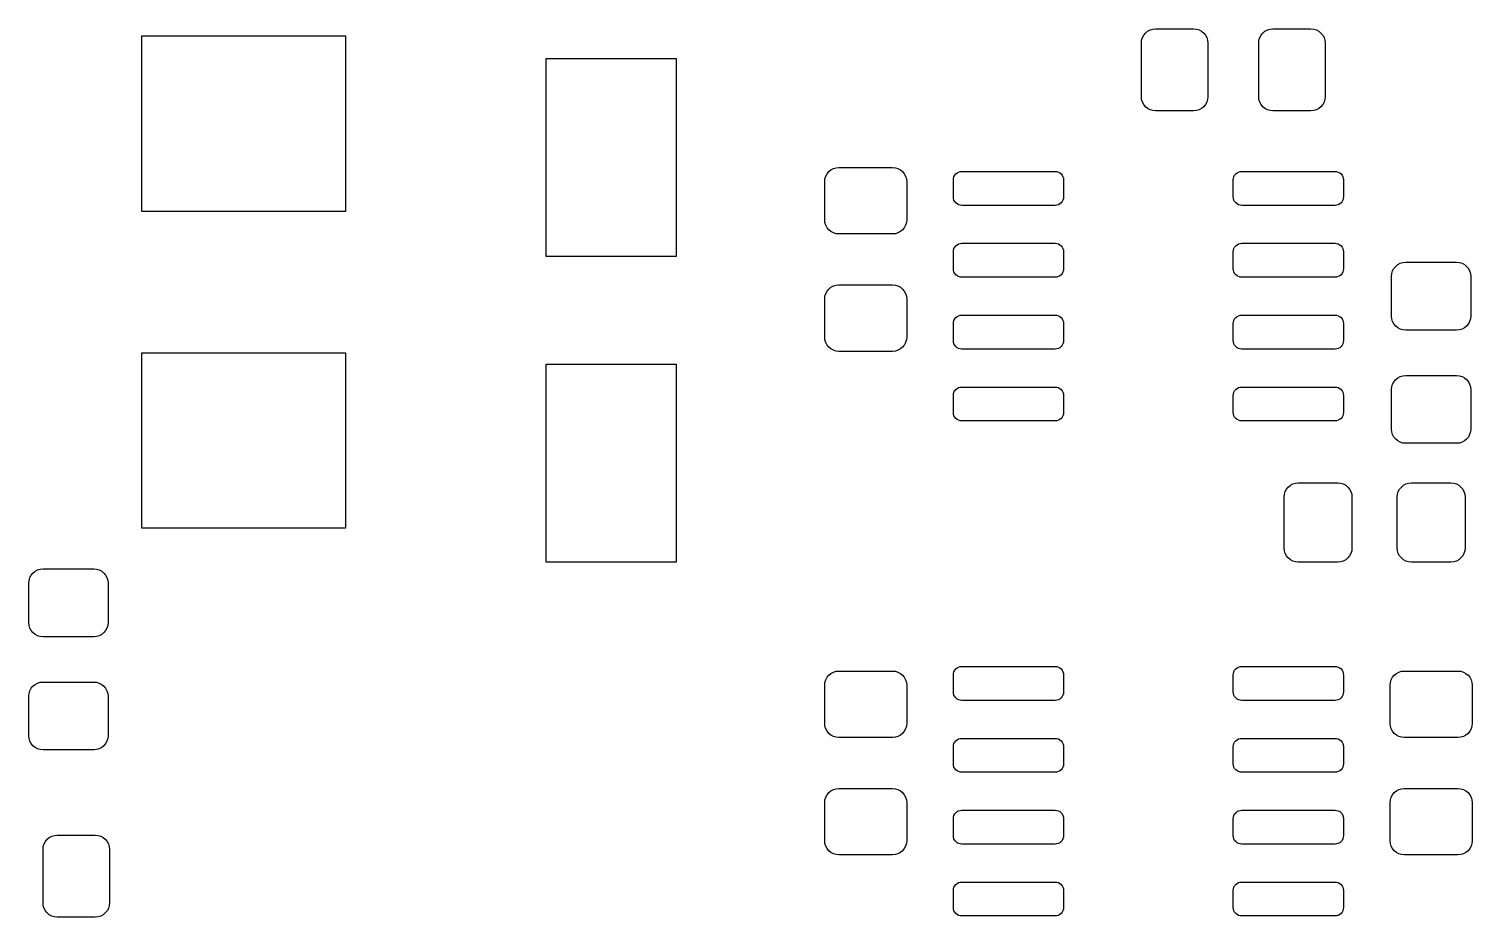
# Model space of a CAD drawing. Extents: x 122.9 to 174.2, y -119.7 to -103.3.
# Drawn here: x 148.7 to 174.22, y -119.72 to -104.03 of the extents above; entities that cross this region are included whole.
import ezdxf

# ---------------------------------------------------------------- set-up
doc = ezdxf.new("R2010")
doc.units = 0
doc.layers.add('BLACK', color=7, linetype='CONTINUOUS')

msp = doc.modelspace()

# ---------------------------------------------------------------- linework, layer by layer
at = {"layer": 'BLACK', "linetype": 'CONTINUOUS'}
for p, q in [((168.394, -104.179), (168.417, -104.136)), ((168.417, -104.136), (168.448, -104.098)), ((168.448, -104.098), (168.486, -104.067)), ((168.486, -104.067), (168.529, -104.044)), ((168.529, -104.044), (168.576, -104.03)), ((168.576, -104.03), (168.625, -104.025)), ((168.625, -104.025), (169.3, -104.025)), ((169.3, -104.025), (169.349, -104.03)), ((169.349, -104.03), (169.396, -104.044)), ((169.396, -104.044), (169.439, -104.067)), ((169.439, -104.067), (169.477, -104.098)), ((169.477, -104.098), (169.508, -104.136)), ((169.508, -104.136), (169.531, -104.179)), ((170.469, -104.179), (170.492, -104.136)), ((170.492, -104.136), (170.523, -104.098)), ((170.523, -104.098), (170.561, -104.067)), ((170.561, -104.067), (170.604, -104.044)), ((170.604, -104.044), (170.651, -104.03)), ((170.651, -104.03), (170.7, -104.025)), ((170.7, -104.025), (171.375, -104.025)), ((171.375, -104.025), (171.424, -104.03)), ((171.424, -104.03), (171.471, -104.044)), ((171.471, -104.044), (171.514, -104.067)), ((171.514, -104.067), (171.552, -104.098)), ((171.552, -104.098), (171.583, -104.136)), ((171.583, -104.136), (171.606, -104.179)), ((150.7, -107.25), (150.7, -104.15)), ((150.7, -104.15), (154.3, -104.15)), ((154.3, -104.15), (154.3, -107.25)), ((168.375, -104.275), (168.38, -104.226)), ((168.375, -105.225), (168.375, -104.275)), ((168.38, -104.226), (168.394, -104.179)), ((169.531, -104.179), (169.545, -104.226)), ((169.545, -104.226), (169.55, -104.275)), ((169.55, -104.275), (169.55, -105.225)), ((170.45, -104.275), (170.455, -104.226)), ((170.45, -105.225), (170.45, -104.275)), ((170.455, -104.226), (170.469, -104.179)), ((171.606, -104.179), (171.62, -104.226)), ((171.62, -104.226), (171.625, -104.275)), ((171.625, -104.275), (171.625, -105.225)), ((157.85, -108.05), (157.85, -104.55)), ((157.85, -104.55), (160.15, -104.55)), ((160.15, -104.55), (160.15, -108.05)), ((168.38, -105.274), (168.375, -105.225)), ((168.394, -105.321), (168.38, -105.274)), ((168.417, -105.364), (168.394, -105.321)), ((168.448, -105.402), (168.417, -105.364)), ((168.486, -105.433), (168.448, -105.402)), ((169.477, -105.402), (169.439, -105.433)), ((169.508, -105.364), (169.477, -105.402)), ((169.531, -105.321), (169.508, -105.364)), ((169.545, -105.274), (169.531, -105.321)), ((169.55, -105.225), (169.545, -105.274)), ((170.455, -105.274), (170.45, -105.225)), ((170.469, -105.321), (170.455, -105.274)), ((170.492, -105.364), (170.469, -105.321)), ((170.523, -105.402), (170.492, -105.364)), ((170.561, -105.433), (170.523, -105.402)), ((171.552, -105.402), (171.514, -105.433)), ((171.583, -105.364), (171.552, -105.402)), ((171.606, -105.321), (171.583, -105.364)), ((171.62, -105.274), (171.606, -105.321)), ((171.625, -105.225), (171.62, -105.274)), ((168.529, -105.456), (168.486, -105.433)), ((168.576, -105.47), (168.529, -105.456)), ((168.625, -105.475), (168.576, -105.47)), ((169.3, -105.475), (168.625, -105.475)), ((169.349, -105.47), (169.3, -105.475)), ((169.396, -105.456), (169.349, -105.47)), ((169.439, -105.433), (169.396, -105.456)), ((170.604, -105.456), (170.561, -105.433)), ((170.651, -105.47), (170.604, -105.456)), ((170.7, -105.475), (170.651, -105.47)), ((171.375, -105.475), (170.7, -105.475)), ((171.424, -105.47), (171.375, -105.475)), ((171.471, -105.456), (171.424, -105.47)), ((171.514, -105.433), (171.471, -105.456)), ((162.775, -106.725), (162.78, -106.676)), ((162.78, -106.676), (162.794, -106.629)), ((162.794, -106.629), (162.817, -106.586)), ((162.817, -106.586), (162.848, -106.548)), ((162.848, -106.548), (162.886, -106.517)), ((162.886, -106.517), (162.929, -106.494)), ((162.929, -106.494), (162.976, -106.48)), ((162.976, -106.48), (163.025, -106.475)), ((163.025, -106.475), (163.975, -106.475)), ((163.975, -106.475), (164.024, -106.48)), ((164.024, -106.48), (164.071, -106.494)), ((164.071, -106.494), (164.114, -106.517)), ((164.114, -106.517), (164.152, -106.548)), ((164.152, -106.548), (164.183, -106.586)), ((164.183, -106.586), (164.206, -106.629)), ((164.206, -106.629), (164.22, -106.676)), ((164.22, -106.676), (164.225, -106.725)), ((165.05, -106.695), (165.053, -106.666)), ((165.053, -106.666), (165.061, -106.638)), ((165.061, -106.638), (165.075, -106.612)), ((165.075, -106.612), (165.094, -106.589)), ((165.094, -106.589), (165.117, -106.57)), ((165.117, -106.57), (165.143, -106.556)), ((165.143, -106.556), (165.171, -106.548)), ((165.171, -106.548), (165.2, -106.545)), ((165.2, -106.545), (166.85, -106.545)), ((166.85, -106.545), (166.879, -106.548)), ((166.879, -106.548), (166.907, -106.556)), ((166.907, -106.556), (166.933, -106.57)), ((166.933, -106.57), (166.956, -106.589)), ((166.956, -106.589), (166.975, -106.612)), ((166.975, -106.612), (166.989, -106.638)), ((166.989, -106.638), (166.997, -106.666)), ((166.997, -106.666), (167, -106.695)), ((170, -106.695), (170.003, -106.666)), ((170.003, -106.666), (170.011, -106.638)), ((170.011, -106.638), (170.025, -106.612)), ((170.025, -106.612), (170.044, -106.589)), ((170.044, -106.589), (170.067, -106.57)), ((170.067, -106.57), (170.093, -106.556)), ((170.093, -106.556), (170.121, -106.548)), ((170.121, -106.548), (170.15, -106.545)), ((170.15, -106.545), (171.8, -106.545)), ((171.8, -106.545), (171.829, -106.548)), ((171.829, -106.548), (171.857, -106.556)), ((171.857, -106.556), (171.883, -106.57)), ((171.883, -106.57), (171.906, -106.589)), ((171.906, -106.589), (171.925, -106.612)), ((171.925, -106.612), (171.939, -106.638)), ((171.939, -106.638), (171.947, -106.666)), ((171.947, -106.666), (171.95, -106.695)), ((162.775, -107.4), (162.775, -106.725)), ((164.225, -106.725), (164.225, -107.4)), ((165.05, -106.995), (165.05, -106.695)), ((167, -106.695), (167, -106.995)), ((170, -106.995), (170, -106.695)), ((171.95, -106.695), (171.95, -106.995)), ((165.053, -107.024), (165.05, -106.995)), ((165.061, -107.052), (165.053, -107.024)), ((165.075, -107.078), (165.061, -107.052)), ((165.094, -107.101), (165.075, -107.078)), ((165.117, -107.12), (165.094, -107.101)), ((165.143, -107.134), (165.117, -107.12)), ((165.171, -107.142), (165.143, -107.134)), ((165.2, -107.145), (165.171, -107.142)), ((166.85, -107.145), (165.2, -107.145)), ((166.879, -107.142), (166.85, -107.145)), ((166.907, -107.134), (166.879, -107.142)), ((166.933, -107.12), (166.907, -107.134)), ((166.956, -107.101), (166.933, -107.12)), ((166.975, -107.078), (166.956, -107.101)), ((166.989, -107.052), (166.975, -107.078)), ((166.997, -107.024), (166.989, -107.052)), ((167, -106.995), (166.997, -107.024)), ((170.003, -107.024), (170, -106.995)), ((170.011, -107.052), (170.003, -107.024)), ((170.025, -107.078), (170.011, -107.052)), ((170.044, -107.101), (170.025, -107.078)), ((170.067, -107.12), (170.044, -107.101)), ((170.093, -107.134), (170.067, -107.12)), ((170.121, -107.142), (170.093, -107.134)), ((170.15, -107.145), (170.121, -107.142)), ((171.8, -107.145), (170.15, -107.145)), ((171.829, -107.142), (171.8, -107.145)), ((171.857, -107.134), (171.829, -107.142)), ((171.883, -107.12), (171.857, -107.134)), ((171.906, -107.101), (171.883, -107.12)), ((171.925, -107.078), (171.906, -107.101)), ((171.939, -107.052), (171.925, -107.078)), ((171.947, -107.024), (171.939, -107.052)), ((171.95, -106.995), (171.947, -107.024)), ((154.3, -107.25), (150.7, -107.25)), ((162.78, -107.449), (162.775, -107.4)), ((162.794, -107.496), (162.78, -107.449)), ((164.22, -107.449), (164.206, -107.496)), ((164.225, -107.4), (164.22, -107.449)), ((162.817, -107.539), (162.794, -107.496)), ((162.848, -107.577), (162.817, -107.539)), ((162.886, -107.608), (162.848, -107.577)), ((162.929, -107.631), (162.886, -107.608)), ((162.976, -107.645), (162.929, -107.631)), ((163.025, -107.65), (162.976, -107.645)), ((163.975, -107.65), (163.025, -107.65)), ((164.024, -107.645), (163.975, -107.65)), ((164.071, -107.631), (164.024, -107.645)), ((164.114, -107.608), (164.071, -107.631)), ((164.152, -107.577), (164.114, -107.608)), ((164.183, -107.539), (164.152, -107.577)), ((164.206, -107.496), (164.183, -107.539)), ((165.05, -107.965), (165.053, -107.936)), ((165.05, -108.265), (165.05, -107.965)), ((165.053, -107.936), (165.061, -107.908)), ((165.061, -107.908), (165.075, -107.882)), ((165.075, -107.882), (165.094, -107.859)), ((165.094, -107.859), (165.117, -107.84)), ((165.117, -107.84), (165.143, -107.826)), ((165.143, -107.826), (165.171, -107.818)), ((165.171, -107.818), (165.2, -107.815)), ((165.2, -107.815), (166.85, -107.815)), ((166.85, -107.815), (166.879, -107.818)), ((166.879, -107.818), (166.907, -107.826)), ((166.907, -107.826), (166.933, -107.84)), ((166.933, -107.84), (166.956, -107.859)), ((166.956, -107.859), (166.975, -107.882)), ((166.975, -107.882), (166.989, -107.908)), ((166.989, -107.908), (166.997, -107.936)), ((166.997, -107.936), (167, -107.965)), ((167, -107.965), (167, -108.265)), ((170, -107.965), (170.003, -107.936)), ((170, -108.265), (170, -107.965)), ((170.003, -107.936), (170.011, -107.908)), ((170.011, -107.908), (170.025, -107.882)), ((170.025, -107.882), (170.044, -107.859)), ((170.044, -107.859), (170.067, -107.84)), ((170.067, -107.84), (170.093, -107.826)), ((170.093, -107.826), (170.121, -107.818)), ((170.121, -107.818), (170.15, -107.815)), ((170.15, -107.815), (171.8, -107.815)), ((171.8, -107.815), (171.829, -107.818)), ((171.829, -107.818), (171.857, -107.826)), ((171.857, -107.826), (171.883, -107.84)), ((171.883, -107.84), (171.906, -107.859)), ((171.906, -107.859), (171.925, -107.882)), ((171.925, -107.882), (171.939, -107.908)), ((171.939, -107.908), (171.947, -107.936)), ((171.947, -107.936), (171.95, -107.965)), ((171.95, -107.965), (171.95, -108.265)), ((160.15, -108.05), (157.85, -108.05)), ((172.842, -108.261), (172.873, -108.223)), ((172.873, -108.223), (172.911, -108.192)), ((172.911, -108.192), (172.954, -108.169)), ((172.954, -108.169), (173.001, -108.155)), ((173.001, -108.155), (173.05, -108.15)), ((173.05, -108.15), (173.95, -108.15)), ((173.95, -108.15), (173.999, -108.155)), ((173.999, -108.155), (174.046, -108.169)), ((174.046, -108.169), (174.089, -108.192)), ((174.089, -108.192), (174.127, -108.223)), ((174.127, -108.223), (174.158, -108.261)), ((165.053, -108.294), (165.05, -108.265)), ((165.061, -108.322), (165.053, -108.294)), ((165.075, -108.348), (165.061, -108.322)), ((165.094, -108.371), (165.075, -108.348)), ((165.117, -108.39), (165.094, -108.371)), ((165.143, -108.404), (165.117, -108.39)), ((165.171, -108.412), (165.143, -108.404)), ((165.2, -108.415), (165.171, -108.412)), ((166.85, -108.415), (165.2, -108.415)), ((166.879, -108.412), (166.85, -108.415)), ((166.907, -108.404), (166.879, -108.412)), ((166.933, -108.39), (166.907, -108.404)), ((166.956, -108.371), (166.933, -108.39)), ((166.975, -108.348), (166.956, -108.371)), ((166.989, -108.322), (166.975, -108.348)), ((166.997, -108.294), (166.989, -108.322)), ((167, -108.265), (166.997, -108.294)), ((170.003, -108.294), (170, -108.265)), ((170.011, -108.322), (170.003, -108.294)), ((170.025, -108.348), (170.011, -108.322)), ((170.044, -108.371), (170.025, -108.348)), ((170.067, -108.39), (170.044, -108.371)), ((170.093, -108.404), (170.067, -108.39)), ((170.121, -108.412), (170.093, -108.404)), ((170.15, -108.415), (170.121, -108.412)), ((171.8, -108.415), (170.15, -108.415)), ((171.829, -108.412), (171.8, -108.415)), ((171.857, -108.404), (171.829, -108.412)), ((171.883, -108.39), (171.857, -108.404)), ((171.906, -108.371), (171.883, -108.39)), ((171.925, -108.348), (171.906, -108.371)), ((171.939, -108.322), (171.925, -108.348)), ((171.947, -108.294), (171.939, -108.322)), ((171.95, -108.265), (171.947, -108.294)), ((172.8, -108.4), (172.805, -108.351)), ((172.8, -109.1), (172.8, -108.4)), ((172.805, -108.351), (172.819, -108.304)), ((172.819, -108.304), (172.842, -108.261)), ((174.158, -108.261), (174.181, -108.304)), ((174.181, -108.304), (174.195, -108.351)), ((174.195, -108.351), (174.2, -108.4)), ((174.2, -108.4), (174.2, -109.1)), ((162.78, -108.751), (162.794, -108.704)), ((162.794, -108.704), (162.817, -108.661)), ((162.817, -108.661), (162.848, -108.623)), ((162.848, -108.623), (162.886, -108.592)), ((162.886, -108.592), (162.929, -108.569)), ((162.929, -108.569), (162.976, -108.555)), ((162.976, -108.555), (163.025, -108.55)), ((163.025, -108.55), (163.975, -108.55)), ((163.975, -108.55), (164.024, -108.555)), ((164.024, -108.555), (164.071, -108.569)), ((164.071, -108.569), (164.114, -108.592)), ((164.114, -108.592), (164.152, -108.623)), ((164.152, -108.623), (164.183, -108.661)), ((164.183, -108.661), (164.206, -108.704)), ((164.206, -108.704), (164.22, -108.751)), ((162.775, -108.8), (162.78, -108.751)), ((162.775, -109.475), (162.775, -108.8)), ((164.22, -108.751), (164.225, -108.8)), ((164.225, -108.8), (164.225, -109.475)), ((165.05, -109.235), (165.053, -109.206)), ((165.05, -109.535), (165.05, -109.235)), ((165.053, -109.206), (165.061, -109.178)), ((165.061, -109.178), (165.075, -109.152)), ((165.075, -109.152), (165.094, -109.129)), ((165.094, -109.129), (165.117, -109.11)), ((165.117, -109.11), (165.143, -109.096)), ((165.143, -109.096), (165.171, -109.088)), ((165.171, -109.088), (165.2, -109.085)), ((165.2, -109.085), (166.85, -109.085)), ((166.85, -109.085), (166.879, -109.088)), ((166.879, -109.088), (166.907, -109.096)), ((166.907, -109.096), (166.933, -109.11)), ((166.933, -109.11), (166.956, -109.129)), ((166.956, -109.129), (166.975, -109.152)), ((166.975, -109.152), (166.989, -109.178)), ((166.989, -109.178), (166.997, -109.206)), ((166.997, -109.206), (167, -109.235)), ((167, -109.235), (167, -109.535)), ((170, -109.235), (170.003, -109.206)), ((170, -109.535), (170, -109.235)), ((170.003, -109.206), (170.011, -109.178)), ((170.011, -109.178), (170.025, -109.152)), ((170.025, -109.152), (170.044, -109.129)), ((170.044, -109.129), (170.067, -109.11)), ((170.067, -109.11), (170.093, -109.096)), ((170.093, -109.096), (170.121, -109.088)), ((170.121, -109.088), (170.15, -109.085)), ((170.15, -109.085), (171.8, -109.085)), ((171.8, -109.085), (171.829, -109.088)), ((171.829, -109.088), (171.857, -109.096)), ((171.857, -109.096), (171.883, -109.11)), ((171.883, -109.11), (171.906, -109.129)), ((171.906, -109.129), (171.925, -109.152)), ((171.925, -109.152), (171.939, -109.178)), ((171.939, -109.178), (171.947, -109.206)), ((171.947, -109.206), (171.95, -109.235)), ((171.95, -109.235), (171.95, -109.535)), ((172.805, -109.149), (172.8, -109.1)), ((172.819, -109.196), (172.805, -109.149)), ((172.842, -109.239), (172.819, -109.196)), ((172.873, -109.277), (172.842, -109.239)), ((174.158, -109.239), (174.127, -109.277)), ((174.181, -109.196), (174.158, -109.239)), ((174.195, -109.149), (174.181, -109.196)), ((174.2, -109.1), (174.195, -109.149)), ((162.78, -109.524), (162.775, -109.475)), ((164.225, -109.475), (164.22, -109.524)), ((172.911, -109.308), (172.873, -109.277)), ((172.954, -109.331), (172.911, -109.308)), ((173.001, -109.345), (172.954, -109.331)), ((173.05, -109.35), (173.001, -109.345)), ((173.95, -109.35), (173.05, -109.35)), ((173.999, -109.345), (173.95, -109.35)), ((174.046, -109.331), (173.999, -109.345)), ((174.089, -109.308), (174.046, -109.331)), ((174.127, -109.277), (174.089, -109.308)), ((150.7, -112.85), (150.7, -109.75)), ((150.7, -109.75), (154.3, -109.75)), ((154.3, -109.75), (154.3, -112.85)), ((162.794, -109.571), (162.78, -109.524)), ((162.817, -109.614), (162.794, -109.571)), ((162.848, -109.652), (162.817, -109.614)), ((162.886, -109.683), (162.848, -109.652)), ((162.929, -109.706), (162.886, -109.683)), ((162.976, -109.72), (162.929, -109.706)), ((163.025, -109.725), (162.976, -109.72)), ((163.975, -109.725), (163.025, -109.725)), ((164.024, -109.72), (163.975, -109.725)), ((164.071, -109.706), (164.024, -109.72)), ((164.114, -109.683), (164.071, -109.706)), ((164.152, -109.652), (164.114, -109.683)), ((164.183, -109.614), (164.152, -109.652)), ((164.206, -109.571), (164.183, -109.614)), ((164.22, -109.524), (164.206, -109.571)), ((165.053, -109.564), (165.05, -109.535)), ((165.061, -109.592), (165.053, -109.564)), ((165.075, -109.618), (165.061, -109.592)), ((165.094, -109.641), (165.075, -109.618)), ((165.117, -109.66), (165.094, -109.641)), ((165.143, -109.674), (165.117, -109.66)), ((165.171, -109.682), (165.143, -109.674)), ((165.2, -109.685), (165.171, -109.682)), ((166.85, -109.685), (165.2, -109.685)), ((166.879, -109.682), (166.85, -109.685)), ((166.907, -109.674), (166.879, -109.682)), ((166.933, -109.66), (166.907, -109.674)), ((166.956, -109.641), (166.933, -109.66)), ((166.975, -109.618), (166.956, -109.641)), ((166.989, -109.592), (166.975, -109.618)), ((166.997, -109.564), (166.989, -109.592)), ((167, -109.535), (166.997, -109.564)), ((170.003, -109.564), (170, -109.535)), ((170.011, -109.592), (170.003, -109.564)), ((170.025, -109.618), (170.011, -109.592)), ((170.044, -109.641), (170.025, -109.618)), ((170.067, -109.66), (170.044, -109.641)), ((170.093, -109.674), (170.067, -109.66)), ((170.121, -109.682), (170.093, -109.674)), ((170.15, -109.685), (170.121, -109.682)), ((171.8, -109.685), (170.15, -109.685)), ((171.829, -109.682), (171.8, -109.685)), ((171.857, -109.674), (171.829, -109.682)), ((171.883, -109.66), (171.857, -109.674)), ((171.906, -109.641), (171.883, -109.66)), ((171.925, -109.618), (171.906, -109.641)), ((171.939, -109.592), (171.925, -109.618)), ((171.947, -109.564), (171.939, -109.592)), ((171.95, -109.535), (171.947, -109.564)), ((157.85, -113.45), (157.85, -109.95)), ((157.85, -109.95), (160.15, -109.95)), ((160.15, -109.95), (160.15, -113.45)), ((172.819, -110.304), (172.842, -110.261)), ((172.842, -110.261), (172.873, -110.223)), ((172.873, -110.223), (172.911, -110.192)), ((172.911, -110.192), (172.954, -110.169)), ((172.954, -110.169), (173.001, -110.155)), ((173.001, -110.155), (173.05, -110.15)), ((173.05, -110.15), (173.95, -110.15)), ((173.95, -110.15), (173.999, -110.155)), ((173.999, -110.155), (174.046, -110.169)), ((174.046, -110.169), (174.089, -110.192)), ((174.089, -110.192), (174.127, -110.223)), ((174.127, -110.223), (174.158, -110.261)), ((174.158, -110.261), (174.181, -110.304)), ((165.05, -110.505), (165.053, -110.476)), ((165.05, -110.805), (165.05, -110.505)), ((165.053, -110.476), (165.061, -110.448)), ((165.061, -110.448), (165.075, -110.422)), ((165.075, -110.422), (165.094, -110.399)), ((165.094, -110.399), (165.117, -110.38)), ((165.117, -110.38), (165.143, -110.366)), ((165.143, -110.366), (165.171, -110.358)), ((165.171, -110.358), (165.2, -110.355)), ((165.2, -110.355), (166.85, -110.355)), ((166.85, -110.355), (166.879, -110.358)), ((166.879, -110.358), (166.907, -110.366)), ((166.907, -110.366), (166.933, -110.38)), ((166.933, -110.38), (166.956, -110.399)), ((166.956, -110.399), (166.975, -110.422)), ((166.975, -110.422), (166.989, -110.448)), ((166.989, -110.448), (166.997, -110.476)), ((166.997, -110.476), (167, -110.505)), ((167, -110.505), (167, -110.805)), ((170, -110.505), (170.003, -110.476)), ((170, -110.805), (170, -110.505)), ((170.003, -110.476), (170.011, -110.448)), ((170.011, -110.448), (170.025, -110.422)), ((170.025, -110.422), (170.044, -110.399)), ((170.044, -110.399), (170.067, -110.38)), ((170.067, -110.38), (170.093, -110.366)), ((170.093, -110.366), (170.121, -110.358)), ((170.121, -110.358), (170.15, -110.355)), ((170.15, -110.355), (171.8, -110.355)), ((171.8, -110.355), (171.829, -110.358)), ((171.829, -110.358), (171.857, -110.366)), ((171.857, -110.366), (171.883, -110.38)), ((171.883, -110.38), (171.906, -110.399)), ((171.906, -110.399), (171.925, -110.422)), ((171.925, -110.422), (171.939, -110.448)), ((171.939, -110.448), (171.947, -110.476)), ((171.947, -110.476), (171.95, -110.505)), ((171.95, -110.505), (171.95, -110.805)), ((172.8, -110.4), (172.805, -110.351)), ((172.8, -111.1), (172.8, -110.4)), ((172.805, -110.351), (172.819, -110.304)), ((174.181, -110.304), (174.195, -110.351)), ((174.195, -110.351), (174.2, -110.4)), ((174.2, -110.4), (174.2, -111.1)), ((165.053, -110.834), (165.05, -110.805)), ((165.061, -110.862), (165.053, -110.834)), ((165.075, -110.888), (165.061, -110.862)), ((165.094, -110.911), (165.075, -110.888)), ((165.117, -110.93), (165.094, -110.911)), ((165.143, -110.944), (165.117, -110.93)), ((165.171, -110.952), (165.143, -110.944)), ((165.2, -110.955), (165.171, -110.952)), ((166.85, -110.955), (165.2, -110.955)), ((166.879, -110.952), (166.85, -110.955)), ((166.907, -110.944), (166.879, -110.952)), ((166.933, -110.93), (166.907, -110.944)), ((166.956, -110.911), (166.933, -110.93)), ((166.975, -110.888), (166.956, -110.911)), ((166.989, -110.862), (166.975, -110.888)), ((166.997, -110.834), (166.989, -110.862)), ((167, -110.805), (166.997, -110.834)), ((170.003, -110.834), (170, -110.805)), ((170.011, -110.862), (170.003, -110.834)), ((170.025, -110.888), (170.011, -110.862)), ((170.044, -110.911), (170.025, -110.888)), ((170.067, -110.93), (170.044, -110.911)), ((170.093, -110.944), (170.067, -110.93)), ((170.121, -110.952), (170.093, -110.944)), ((170.15, -110.955), (170.121, -110.952)), ((171.8, -110.955), (170.15, -110.955)), ((171.829, -110.952), (171.8, -110.955)), ((171.857, -110.944), (171.829, -110.952)), ((171.883, -110.93), (171.857, -110.944)), ((171.906, -110.911), (171.883, -110.93)), ((171.925, -110.888), (171.906, -110.911)), ((171.939, -110.862), (171.925, -110.888)), ((171.947, -110.834), (171.939, -110.862)), ((171.95, -110.805), (171.947, -110.834)), ((172.805, -111.149), (172.8, -111.1)), ((172.819, -111.196), (172.805, -111.149)), ((172.842, -111.239), (172.819, -111.196)), ((172.873, -111.277), (172.842, -111.239)), ((172.911, -111.308), (172.873, -111.277)), ((174.127, -111.277), (174.089, -111.308)), ((174.158, -111.239), (174.127, -111.277)), ((174.181, -111.196), (174.158, -111.239)), ((174.195, -111.149), (174.181, -111.196)), ((174.2, -111.1), (174.195, -111.149)), ((172.954, -111.331), (172.911, -111.308)), ((173.001, -111.345), (172.954, -111.331)), ((173.05, -111.35), (173.001, -111.345)), ((173.95, -111.35), (173.05, -111.35)), ((173.999, -111.345), (173.95, -111.35)), ((174.046, -111.331), (173.999, -111.345)), ((174.089, -111.308), (174.046, -111.331)), ((171.101, -112.055), (171.15, -112.05)), ((171.15, -112.05), (171.85, -112.05)), ((171.85, -112.05), (171.899, -112.055)), ((173.101, -112.055), (173.15, -112.05)), ((173.15, -112.05), (173.85, -112.05)), ((173.85, -112.05), (173.899, -112.055)), ((170.9, -112.3), (170.905, -112.251)), ((170.9, -113.2), (170.9, -112.3)), ((170.905, -112.251), (170.919, -112.204)), ((170.919, -112.204), (170.942, -112.161)), ((170.942, -112.161), (170.973, -112.123)), ((170.973, -112.123), (171.011, -112.092)), ((171.011, -112.092), (171.054, -112.069)), ((171.054, -112.069), (171.101, -112.055)), ((171.899, -112.055), (171.946, -112.069)), ((171.946, -112.069), (171.989, -112.092)), ((171.989, -112.092), (172.027, -112.123)), ((172.027, -112.123), (172.058, -112.161)), ((172.058, -112.161), (172.081, -112.204)), ((172.081, -112.204), (172.095, -112.251)), ((172.095, -112.251), (172.1, -112.3)), ((172.1, -112.3), (172.1, -113.2)), ((172.9, -112.3), (172.905, -112.251)), ((172.9, -113.2), (172.9, -112.3)), ((172.905, -112.251), (172.919, -112.204)), ((172.919, -112.204), (172.942, -112.161)), ((172.942, -112.161), (172.973, -112.123)), ((172.973, -112.123), (173.011, -112.092)), ((173.011, -112.092), (173.054, -112.069)), ((173.054, -112.069), (173.101, -112.055)), ((173.899, -112.055), (173.946, -112.069)), ((173.946, -112.069), (173.989, -112.092)), ((173.989, -112.092), (174.027, -112.123)), ((174.027, -112.123), (174.058, -112.161)), ((174.058, -112.161), (174.081, -112.204)), ((174.081, -112.204), (174.095, -112.251)), ((174.095, -112.251), (174.1, -112.3)), ((174.1, -112.3), (174.1, -113.2)), ((154.3, -112.85), (150.7, -112.85)), ((170.905, -113.249), (170.9, -113.2)), ((170.919, -113.296), (170.905, -113.249)), ((170.942, -113.339), (170.919, -113.296)), ((172.081, -113.296), (172.058, -113.339)), ((172.095, -113.249), (172.081, -113.296)), ((172.1, -113.2), (172.095, -113.249)), ((172.905, -113.249), (172.9, -113.2)), ((172.919, -113.296), (172.905, -113.249)), ((172.942, -113.339), (172.919, -113.296)), ((174.081, -113.296), (174.058, -113.339)), ((174.095, -113.249), (174.081, -113.296)), ((174.1, -113.2), (174.095, -113.249)), ((148.854, -113.589), (148.901, -113.575)), ((148.901, -113.575), (148.95, -113.57)), ((148.95, -113.57), (149.85, -113.57)), ((149.85, -113.57), (149.899, -113.575)), ((149.899, -113.575), (149.946, -113.589)), ((160.15, -113.45), (157.85, -113.45)), ((170.973, -113.377), (170.942, -113.339)), ((171.011, -113.408), (170.973, -113.377)), ((171.054, -113.431), (171.011, -113.408)), ((171.101, -113.445), (171.054, -113.431)), ((171.15, -113.45), (171.101, -113.445)), ((171.85, -113.45), (171.15, -113.45)), ((171.899, -113.445), (171.85, -113.45)), ((171.946, -113.431), (171.899, -113.445)), ((171.989, -113.408), (171.946, -113.431)), ((172.027, -113.377), (171.989, -113.408)), ((172.058, -113.339), (172.027, -113.377)), ((172.973, -113.377), (172.942, -113.339)), ((173.011, -113.408), (172.973, -113.377)), ((173.054, -113.431), (173.011, -113.408)), ((173.101, -113.445), (173.054, -113.431)), ((173.15, -113.45), (173.101, -113.445)), ((173.85, -113.45), (173.15, -113.45)), ((173.899, -113.445), (173.85, -113.45)), ((173.946, -113.431), (173.899, -113.445)), ((173.989, -113.408), (173.946, -113.431)), ((174.027, -113.377), (173.989, -113.408)), ((174.058, -113.339), (174.027, -113.377)), ((148.7, -113.82), (148.705, -113.771)), ((148.7, -114.52), (148.7, -113.82)), ((148.705, -113.771), (148.719, -113.724)), ((148.719, -113.724), (148.742, -113.681)), ((148.742, -113.681), (148.773, -113.643)), ((148.773, -113.643), (148.811, -113.612)), ((148.811, -113.612), (148.854, -113.589)), ((149.946, -113.589), (149.989, -113.612)), ((149.989, -113.612), (150.027, -113.643)), ((150.027, -113.643), (150.058, -113.681)), ((150.058, -113.681), (150.081, -113.724)), ((150.081, -113.724), (150.095, -113.771)), ((150.095, -113.771), (150.1, -113.82)), ((150.1, -113.82), (150.1, -114.52)), ((148.705, -114.569), (148.7, -114.52)), ((148.719, -114.616), (148.705, -114.569)), ((150.095, -114.569), (150.081, -114.616)), ((150.1, -114.52), (150.095, -114.569)), ((148.742, -114.659), (148.719, -114.616)), ((148.773, -114.697), (148.742, -114.659)), ((148.811, -114.728), (148.773, -114.697)), ((148.854, -114.751), (148.811, -114.728)), ((148.901, -114.765), (148.854, -114.751)), ((148.95, -114.77), (148.901, -114.765)), ((149.85, -114.77), (148.95, -114.77)), ((149.899, -114.765), (149.85, -114.77)), ((149.946, -114.751), (149.899, -114.765)), ((149.989, -114.728), (149.946, -114.751)), ((150.027, -114.697), (149.989, -114.728)), ((150.058, -114.659), (150.027, -114.697)), ((150.081, -114.616), (150.058, -114.659)), ((165.061, -115.388), (165.075, -115.362)), ((165.075, -115.362), (165.094, -115.339)), ((165.094, -115.339), (165.117, -115.32)), ((165.117, -115.32), (165.143, -115.306)), ((165.143, -115.306), (165.171, -115.298)), ((165.171, -115.298), (165.2, -115.295)), ((165.2, -115.295), (166.85, -115.295)), ((166.85, -115.295), (166.879, -115.298)), ((166.879, -115.298), (166.907, -115.306)), ((166.907, -115.306), (166.933, -115.32)), ((166.933, -115.32), (166.956, -115.339)), ((166.956, -115.339), (166.975, -115.362)), ((166.975, -115.362), (166.989, -115.388)), ((170.011, -115.388), (170.025, -115.362)), ((170.025, -115.362), (170.044, -115.339)), ((170.044, -115.339), (170.067, -115.32)), ((170.067, -115.32), (170.093, -115.306)), ((170.093, -115.306), (170.121, -115.298)), ((170.121, -115.298), (170.15, -115.295)), ((170.15, -115.295), (171.8, -115.295)), ((171.8, -115.295), (171.829, -115.298)), ((171.829, -115.298), (171.857, -115.306)), ((171.857, -115.306), (171.883, -115.32)), ((171.883, -115.32), (171.906, -115.339)), ((171.906, -115.339), (171.925, -115.362)), ((171.925, -115.362), (171.939, -115.388)), ((148.773, -115.643), (148.811, -115.612)), ((148.811, -115.612), (148.854, -115.589)), ((148.854, -115.589), (148.901, -115.575)), ((148.901, -115.575), (148.95, -115.57)), ((148.95, -115.57), (149.85, -115.57)), ((149.85, -115.57), (149.899, -115.575)), ((149.899, -115.575), (149.946, -115.589)), ((149.946, -115.589), (149.989, -115.612)), ((149.989, -115.612), (150.027, -115.643)), ((162.775, -115.625), (162.78, -115.576)), ((162.775, -116.3), (162.775, -115.625)), ((162.78, -115.576), (162.794, -115.529)), ((162.794, -115.529), (162.817, -115.486)), ((162.817, -115.486), (162.848, -115.448)), ((162.848, -115.448), (162.886, -115.417)), ((162.886, -115.417), (162.929, -115.394)), ((162.929, -115.394), (162.976, -115.38)), ((162.976, -115.38), (163.025, -115.375)), ((163.025, -115.375), (163.975, -115.375)), ((163.975, -115.375), (164.024, -115.38)), ((164.024, -115.38), (164.071, -115.394)), ((164.071, -115.394), (164.114, -115.417)), ((164.114, -115.417), (164.152, -115.448)), ((164.152, -115.448), (164.183, -115.486)), ((164.183, -115.486), (164.206, -115.529)), ((164.206, -115.529), (164.22, -115.576)), ((164.22, -115.576), (164.225, -115.625)), ((164.225, -115.625), (164.225, -116.3)), ((165.05, -115.445), (165.053, -115.416)), ((165.05, -115.745), (165.05, -115.445)), ((165.053, -115.416), (165.061, -115.388)), ((166.989, -115.388), (166.997, -115.416)), ((166.997, -115.416), (167, -115.445)), ((167, -115.445), (167, -115.745)), ((170, -115.445), (170.003, -115.416)), ((170, -115.745), (170, -115.445)), ((170.003, -115.416), (170.011, -115.388)), ((171.939, -115.388), (171.947, -115.416)), ((171.947, -115.416), (171.95, -115.445)), ((171.95, -115.445), (171.95, -115.745)), ((172.775, -115.625), (172.78, -115.576)), ((172.775, -116.3), (172.775, -115.625)), ((172.78, -115.576), (172.794, -115.529)), ((172.794, -115.529), (172.817, -115.486)), ((172.817, -115.486), (172.848, -115.448)), ((172.848, -115.448), (172.886, -115.417)), ((172.886, -115.417), (172.929, -115.394)), ((172.929, -115.394), (172.976, -115.38)), ((172.976, -115.38), (173.025, -115.375)), ((173.025, -115.375), (173.975, -115.375)), ((173.975, -115.375), (174.024, -115.38)), ((174.024, -115.38), (174.071, -115.394)), ((174.071, -115.394), (174.114, -115.417)), ((174.114, -115.417), (174.152, -115.448)), ((174.152, -115.448), (174.183, -115.486)), ((174.183, -115.486), (174.206, -115.529)), ((174.206, -115.529), (174.22, -115.576)), ((174.22, -115.576), (174.225, -115.625)), ((174.225, -115.625), (174.225, -116.3)), ((148.7, -115.82), (148.705, -115.771)), ((148.7, -116.52), (148.7, -115.82)), ((148.705, -115.771), (148.719, -115.724)), ((148.719, -115.724), (148.742, -115.681)), ((148.742, -115.681), (148.773, -115.643)), ((150.027, -115.643), (150.058, -115.681)), ((150.058, -115.681), (150.081, -115.724)), ((150.081, -115.724), (150.095, -115.771)), ((150.095, -115.771), (150.1, -115.82)), ((150.1, -115.82), (150.1, -116.52)), ((165.053, -115.774), (165.05, -115.745)), ((165.061, -115.802), (165.053, -115.774)), ((165.075, -115.828), (165.061, -115.802)), ((165.094, -115.851), (165.075, -115.828)), ((165.117, -115.87), (165.094, -115.851)), ((165.143, -115.884), (165.117, -115.87)), ((166.933, -115.87), (166.907, -115.884)), ((166.956, -115.851), (166.933, -115.87)), ((166.975, -115.828), (166.956, -115.851)), ((166.989, -115.802), (166.975, -115.828)), ((166.997, -115.774), (166.989, -115.802)), ((167, -115.745), (166.997, -115.774)), ((170.003, -115.774), (170, -115.745)), ((170.011, -115.802), (170.003, -115.774)), ((170.025, -115.828), (170.011, -115.802)), ((170.044, -115.851), (170.025, -115.828)), ((170.067, -115.87), (170.044, -115.851)), ((170.093, -115.884), (170.067, -115.87)), ((171.883, -115.87), (171.857, -115.884)), ((171.906, -115.851), (171.883, -115.87)), ((171.925, -115.828), (171.906, -115.851)), ((171.939, -115.802), (171.925, -115.828)), ((171.947, -115.774), (171.939, -115.802)), ((171.95, -115.745), (171.947, -115.774)), ((165.171, -115.892), (165.143, -115.884)), ((165.2, -115.895), (165.171, -115.892)), ((166.85, -115.895), (165.2, -115.895)), ((166.879, -115.892), (166.85, -115.895)), ((166.907, -115.884), (166.879, -115.892)), ((170.121, -115.892), (170.093, -115.884)), ((170.15, -115.895), (170.121, -115.892)), ((171.8, -115.895), (170.15, -115.895)), ((171.829, -115.892), (171.8, -115.895)), ((171.857, -115.884), (171.829, -115.892)), ((162.78, -116.349), (162.775, -116.3)), ((162.794, -116.396), (162.78, -116.349)), ((164.22, -116.349), (164.206, -116.396)), ((164.225, -116.3), (164.22, -116.349)), ((172.78, -116.349), (172.775, -116.3)), ((172.794, -116.396), (172.78, -116.349)), ((174.22, -116.349), (174.206, -116.396)), ((174.225, -116.3), (174.22, -116.349)), ((148.705, -116.569), (148.7, -116.52)), ((148.719, -116.616), (148.705, -116.569)), ((148.742, -116.659), (148.719, -116.616)), ((150.081, -116.616), (150.058, -116.659)), ((150.095, -116.569), (150.081, -116.616)), ((150.1, -116.52), (150.095, -116.569)), ((162.817, -116.439), (162.794, -116.396)), ((162.848, -116.477), (162.817, -116.439)), ((162.886, -116.508), (162.848, -116.477)), ((162.929, -116.531), (162.886, -116.508)), ((162.976, -116.545), (162.929, -116.531)), ((163.025, -116.55), (162.976, -116.545)), ((163.975, -116.55), (163.025, -116.55)), ((164.024, -116.545), (163.975, -116.55)), ((164.071, -116.531), (164.024, -116.545)), ((164.114, -116.508), (164.071, -116.531)), ((164.152, -116.477), (164.114, -116.508)), ((164.183, -116.439), (164.152, -116.477)), ((164.206, -116.396), (164.183, -116.439)), ((165.061, -116.658), (165.075, -116.632)), ((165.075, -116.632), (165.094, -116.609)), ((165.094, -116.609), (165.117, -116.59)), ((165.117, -116.59), (165.143, -116.576)), ((165.143, -116.576), (165.171, -116.568)), ((165.171, -116.568), (165.2, -116.565)), ((165.2, -116.565), (166.85, -116.565)), ((166.85, -116.565), (166.879, -116.568)), ((166.879, -116.568), (166.907, -116.576)), ((166.907, -116.576), (166.933, -116.59)), ((166.933, -116.59), (166.956, -116.609)), ((166.956, -116.609), (166.975, -116.632)), ((166.975, -116.632), (166.989, -116.658)), ((170.011, -116.658), (170.025, -116.632)), ((170.025, -116.632), (170.044, -116.609)), ((170.044, -116.609), (170.067, -116.59)), ((170.067, -116.59), (170.093, -116.576)), ((170.093, -116.576), (170.121, -116.568)), ((170.121, -116.568), (170.15, -116.565)), ((170.15, -116.565), (171.8, -116.565)), ((171.8, -116.565), (171.829, -116.568)), ((171.829, -116.568), (171.857, -116.576)), ((171.857, -116.576), (171.883, -116.59)), ((171.883, -116.59), (171.906, -116.609)), ((171.906, -116.609), (171.925, -116.632)), ((171.925, -116.632), (171.939, -116.658)), ((172.817, -116.439), (172.794, -116.396)), ((172.848, -116.477), (172.817, -116.439)), ((172.886, -116.508), (172.848, -116.477)), ((172.929, -116.531), (172.886, -116.508)), ((172.976, -116.545), (172.929, -116.531)), ((173.025, -116.55), (172.976, -116.545)), ((173.975, -116.55), (173.025, -116.55)), ((174.024, -116.545), (173.975, -116.55)), ((174.071, -116.531), (174.024, -116.545)), ((174.114, -116.508), (174.071, -116.531)), ((174.152, -116.477), (174.114, -116.508)), ((174.183, -116.439), (174.152, -116.477)), ((174.206, -116.396), (174.183, -116.439)), ((148.773, -116.697), (148.742, -116.659)), ((148.811, -116.728), (148.773, -116.697)), ((148.854, -116.751), (148.811, -116.728)), ((148.901, -116.765), (148.854, -116.751)), ((148.95, -116.77), (148.901, -116.765)), ((149.85, -116.77), (148.95, -116.77)), ((149.899, -116.765), (149.85, -116.77)), ((149.946, -116.751), (149.899, -116.765)), ((149.989, -116.728), (149.946, -116.751)), ((150.027, -116.697), (149.989, -116.728)), ((150.058, -116.659), (150.027, -116.697)), ((165.05, -116.715), (165.053, -116.686)), ((165.05, -117.015), (165.05, -116.715)), ((165.053, -116.686), (165.061, -116.658)), ((166.989, -116.658), (166.997, -116.686)), ((166.997, -116.686), (167, -116.715)), ((167, -116.715), (167, -117.015)), ((170, -116.715), (170.003, -116.686)), ((170, -117.015), (170, -116.715)), ((170.003, -116.686), (170.011, -116.658)), ((171.939, -116.658), (171.947, -116.686)), ((171.947, -116.686), (171.95, -116.715)), ((171.95, -116.715), (171.95, -117.015)), ((165.053, -117.044), (165.05, -117.015)), ((165.061, -117.072), (165.053, -117.044)), ((165.075, -117.098), (165.061, -117.072)), ((165.094, -117.121), (165.075, -117.098)), ((165.117, -117.14), (165.094, -117.121)), ((165.143, -117.154), (165.117, -117.14)), ((165.171, -117.162), (165.143, -117.154)), ((166.907, -117.154), (166.879, -117.162)), ((166.933, -117.14), (166.907, -117.154)), ((166.956, -117.121), (166.933, -117.14)), ((166.975, -117.098), (166.956, -117.121)), ((166.989, -117.072), (166.975, -117.098)), ((166.997, -117.044), (166.989, -117.072)), ((167, -117.015), (166.997, -117.044)), ((170.003, -117.044), (170, -117.015)), ((170.011, -117.072), (170.003, -117.044)), ((170.025, -117.098), (170.011, -117.072)), ((170.044, -117.121), (170.025, -117.098)), ((170.067, -117.14), (170.044, -117.121)), ((170.093, -117.154), (170.067, -117.14)), ((170.121, -117.162), (170.093, -117.154)), ((171.857, -117.154), (171.829, -117.162)), ((171.883, -117.14), (171.857, -117.154)), ((171.906, -117.121), (171.883, -117.14)), ((171.925, -117.098), (171.906, -117.121)), ((171.939, -117.072), (171.925, -117.098)), ((171.947, -117.044), (171.939, -117.072)), ((171.95, -117.015), (171.947, -117.044)), ((165.2, -117.165), (165.171, -117.162)), ((166.85, -117.165), (165.2, -117.165)), ((166.879, -117.162), (166.85, -117.165)), ((170.15, -117.165), (170.121, -117.162)), ((171.8, -117.165), (170.15, -117.165)), ((171.829, -117.162), (171.8, -117.165)), ((162.775, -117.7), (162.78, -117.651)), ((162.78, -117.651), (162.794, -117.604)), ((162.794, -117.604), (162.817, -117.561)), ((162.817, -117.561), (162.848, -117.523)), ((162.848, -117.523), (162.886, -117.492)), ((162.886, -117.492), (162.929, -117.469)), ((162.929, -117.469), (162.976, -117.455)), ((162.976, -117.455), (163.025, -117.45)), ((163.025, -117.45), (163.975, -117.45)), ((163.975, -117.45), (164.024, -117.455)), ((164.024, -117.455), (164.071, -117.469)), ((164.071, -117.469), (164.114, -117.492)), ((164.114, -117.492), (164.152, -117.523)), ((164.152, -117.523), (164.183, -117.561)), ((164.183, -117.561), (164.206, -117.604)), ((164.206, -117.604), (164.22, -117.651)), ((164.22, -117.651), (164.225, -117.7)), ((172.775, -117.7), (172.78, -117.651)), ((172.78, -117.651), (172.794, -117.604)), ((172.794, -117.604), (172.817, -117.561)), ((172.817, -117.561), (172.848, -117.523)), ((172.848, -117.523), (172.886, -117.492)), ((172.886, -117.492), (172.929, -117.469)), ((172.929, -117.469), (172.976, -117.455)), ((172.976, -117.455), (173.025, -117.45)), ((173.025, -117.45), (173.975, -117.45)), ((173.975, -117.45), (174.024, -117.455)), ((174.024, -117.455), (174.071, -117.469)), ((174.071, -117.469), (174.114, -117.492)), ((174.114, -117.492), (174.152, -117.523)), ((174.152, -117.523), (174.183, -117.561)), ((174.183, -117.561), (174.206, -117.604)), ((174.206, -117.604), (174.22, -117.651)), ((174.22, -117.651), (174.225, -117.7)), ((162.775, -118.375), (162.775, -117.7)), ((164.225, -117.7), (164.225, -118.375)), ((165.061, -117.928), (165.075, -117.902)), ((165.075, -117.902), (165.094, -117.879)), ((165.094, -117.879), (165.117, -117.86)), ((165.117, -117.86), (165.143, -117.846)), ((165.143, -117.846), (165.171, -117.838)), ((165.171, -117.838), (165.2, -117.835)), ((165.2, -117.835), (166.85, -117.835)), ((166.85, -117.835), (166.879, -117.838)), ((166.879, -117.838), (166.907, -117.846)), ((166.907, -117.846), (166.933, -117.86)), ((166.933, -117.86), (166.956, -117.879)), ((166.956, -117.879), (166.975, -117.902)), ((166.975, -117.902), (166.989, -117.928)), ((170.011, -117.928), (170.025, -117.902)), ((170.025, -117.902), (170.044, -117.879)), ((170.044, -117.879), (170.067, -117.86)), ((170.067, -117.86), (170.093, -117.846)), ((170.093, -117.846), (170.121, -117.838)), ((170.121, -117.838), (170.15, -117.835)), ((170.15, -117.835), (171.8, -117.835)), ((171.8, -117.835), (171.829, -117.838)), ((171.829, -117.838), (171.857, -117.846)), ((171.857, -117.846), (171.883, -117.86)), ((171.883, -117.86), (171.906, -117.879)), ((171.906, -117.879), (171.925, -117.902)), ((171.925, -117.902), (171.939, -117.928)), ((172.775, -118.375), (172.775, -117.7)), ((174.225, -117.7), (174.225, -118.375)), ((165.05, -117.985), (165.053, -117.956)), ((165.05, -118.285), (165.05, -117.985)), ((165.053, -117.956), (165.061, -117.928)), ((166.989, -117.928), (166.997, -117.956)), ((166.997, -117.956), (167, -117.985)), ((167, -117.985), (167, -118.285)), ((170, -117.985), (170.003, -117.956)), ((170, -118.285), (170, -117.985)), ((170.003, -117.956), (170.011, -117.928)), ((171.939, -117.928), (171.947, -117.956)), ((171.947, -117.956), (171.95, -117.985)), ((171.95, -117.985), (171.95, -118.285)), ((148.955, -118.476), (148.969, -118.429)), ((148.969, -118.429), (148.992, -118.386)), ((148.992, -118.386), (149.023, -118.348)), ((149.023, -118.348), (149.061, -118.317)), ((149.061, -118.317), (149.104, -118.294)), ((149.104, -118.294), (149.151, -118.28)), ((149.151, -118.28), (149.2, -118.275)), ((149.2, -118.275), (149.875, -118.275)), ((149.875, -118.275), (149.924, -118.28)), ((149.924, -118.28), (149.971, -118.294)), ((149.971, -118.294), (150.014, -118.317)), ((150.014, -118.317), (150.052, -118.348)), ((150.052, -118.348), (150.083, -118.386)), ((150.083, -118.386), (150.106, -118.429)), ((150.106, -118.429), (150.12, -118.476)), ((162.78, -118.424), (162.775, -118.375)), ((162.794, -118.471), (162.78, -118.424)), ((164.22, -118.424), (164.206, -118.471)), ((164.225, -118.375), (164.22, -118.424)), ((165.053, -118.314), (165.05, -118.285)), ((165.061, -118.342), (165.053, -118.314)), ((165.075, -118.368), (165.061, -118.342)), ((165.094, -118.391), (165.075, -118.368)), ((165.117, -118.41), (165.094, -118.391)), ((165.143, -118.424), (165.117, -118.41)), ((165.171, -118.432), (165.143, -118.424)), ((165.2, -118.435), (165.171, -118.432)), ((166.85, -118.435), (165.2, -118.435)), ((166.879, -118.432), (166.85, -118.435)), ((166.907, -118.424), (166.879, -118.432)), ((166.933, -118.41), (166.907, -118.424)), ((166.956, -118.391), (166.933, -118.41)), ((166.975, -118.368), (166.956, -118.391)), ((166.989, -118.342), (166.975, -118.368)), ((166.997, -118.314), (166.989, -118.342)), ((167, -118.285), (166.997, -118.314)), ((170.003, -118.314), (170, -118.285)), ((170.011, -118.342), (170.003, -118.314)), ((170.025, -118.368), (170.011, -118.342)), ((170.044, -118.391), (170.025, -118.368)), ((170.067, -118.41), (170.044, -118.391)), ((170.093, -118.424), (170.067, -118.41)), ((170.121, -118.432), (170.093, -118.424)), ((170.15, -118.435), (170.121, -118.432)), ((171.8, -118.435), (170.15, -118.435)), ((171.829, -118.432), (171.8, -118.435)), ((171.857, -118.424), (171.829, -118.432)), ((171.883, -118.41), (171.857, -118.424)), ((171.906, -118.391), (171.883, -118.41)), ((171.925, -118.368), (171.906, -118.391)), ((171.939, -118.342), (171.925, -118.368)), ((171.947, -118.314), (171.939, -118.342)), ((171.95, -118.285), (171.947, -118.314)), ((172.78, -118.424), (172.775, -118.375)), ((172.794, -118.471), (172.78, -118.424)), ((174.22, -118.424), (174.206, -118.471)), ((174.225, -118.375), (174.22, -118.424)), ((148.95, -118.525), (148.955, -118.476)), ((148.95, -119.475), (148.95, -118.525)), ((150.12, -118.476), (150.125, -118.525)), ((150.125, -118.525), (150.125, -119.475)), ((162.817, -118.514), (162.794, -118.471)), ((162.848, -118.552), (162.817, -118.514)), ((162.886, -118.583), (162.848, -118.552)), ((162.929, -118.606), (162.886, -118.583)), ((162.976, -118.62), (162.929, -118.606)), ((163.025, -118.625), (162.976, -118.62)), ((163.975, -118.625), (163.025, -118.625)), ((164.024, -118.62), (163.975, -118.625)), ((164.071, -118.606), (164.024, -118.62)), ((164.114, -118.583), (164.071, -118.606)), ((164.152, -118.552), (164.114, -118.583)), ((164.183, -118.514), (164.152, -118.552)), ((164.206, -118.471), (164.183, -118.514)), ((172.817, -118.514), (172.794, -118.471)), ((172.848, -118.552), (172.817, -118.514)), ((172.886, -118.583), (172.848, -118.552)), ((172.929, -118.606), (172.886, -118.583)), ((172.976, -118.62), (172.929, -118.606)), ((173.025, -118.625), (172.976, -118.62)), ((173.975, -118.625), (173.025, -118.625)), ((174.024, -118.62), (173.975, -118.625)), ((174.071, -118.606), (174.024, -118.62)), ((174.114, -118.583), (174.071, -118.606)), ((174.152, -118.552), (174.114, -118.583)), ((174.183, -118.514), (174.152, -118.552)), ((174.206, -118.471), (174.183, -118.514)), ((165.053, -119.226), (165.061, -119.198)), ((165.061, -119.198), (165.075, -119.172)), ((165.075, -119.172), (165.094, -119.149)), ((165.094, -119.149), (165.117, -119.13)), ((165.117, -119.13), (165.143, -119.116)), ((165.143, -119.116), (165.171, -119.108)), ((165.171, -119.108), (165.2, -119.105)), ((165.2, -119.105), (166.85, -119.105)), ((166.85, -119.105), (166.879, -119.108)), ((166.879, -119.108), (166.907, -119.116)), ((166.907, -119.116), (166.933, -119.13)), ((166.933, -119.13), (166.956, -119.149)), ((166.956, -119.149), (166.975, -119.172)), ((166.975, -119.172), (166.989, -119.198)), ((166.989, -119.198), (166.997, -119.226)), ((170.003, -119.226), (170.011, -119.198)), ((170.011, -119.198), (170.025, -119.172)), ((170.025, -119.172), (170.044, -119.149)), ((170.044, -119.149), (170.067, -119.13)), ((170.067, -119.13), (170.093, -119.116)), ((170.093, -119.116), (170.121, -119.108)), ((170.121, -119.108), (170.15, -119.105)), ((170.15, -119.105), (171.8, -119.105)), ((171.8, -119.105), (171.829, -119.108)), ((171.829, -119.108), (171.857, -119.116)), ((171.857, -119.116), (171.883, -119.13)), ((171.883, -119.13), (171.906, -119.149)), ((171.906, -119.149), (171.925, -119.172)), ((171.925, -119.172), (171.939, -119.198)), ((171.939, -119.198), (171.947, -119.226)), ((165.05, -119.255), (165.053, -119.226)), ((165.05, -119.555), (165.05, -119.255)), ((166.997, -119.226), (167, -119.255)), ((167, -119.255), (167, -119.555)), ((170, -119.255), (170.003, -119.226)), ((170, -119.555), (170, -119.255)), ((171.947, -119.226), (171.95, -119.255)), ((171.95, -119.255), (171.95, -119.555)), ((148.955, -119.524), (148.95, -119.475)), ((148.969, -119.571), (148.955, -119.524)), ((148.992, -119.614), (148.969, -119.571)), ((149.023, -119.652), (148.992, -119.614)), ((149.061, -119.683), (149.023, -119.652)), ((149.104, -119.706), (149.061, -119.683)), ((149.151, -119.72), (149.104, -119.706)), ((149.971, -119.706), (149.924, -119.72)), ((150.014, -119.683), (149.971, -119.706)), ((150.052, -119.652), (150.014, -119.683)), ((150.083, -119.614), (150.052, -119.652)), ((150.106, -119.571), (150.083, -119.614)), ((150.12, -119.524), (150.106, -119.571)), ((150.125, -119.475), (150.12, -119.524)), ((165.053, -119.584), (165.05, -119.555)), ((165.061, -119.612), (165.053, -119.584)), ((165.075, -119.638), (165.061, -119.612)), ((165.094, -119.661), (165.075, -119.638)), ((165.117, -119.68), (165.094, -119.661)), ((165.143, -119.694), (165.117, -119.68)), ((165.171, -119.702), (165.143, -119.694)), ((165.2, -119.705), (165.171, -119.702)), ((166.85, -119.705), (165.2, -119.705)), ((166.879, -119.702), (166.85, -119.705)), ((166.907, -119.694), (166.879, -119.702)), ((166.933, -119.68), (166.907, -119.694)), ((166.956, -119.661), (166.933, -119.68)), ((166.975, -119.638), (166.956, -119.661)), ((166.989, -119.612), (166.975, -119.638)), ((166.997, -119.584), (166.989, -119.612)), ((167, -119.555), (166.997, -119.584)), ((170.003, -119.584), (170, -119.555)), ((170.011, -119.612), (170.003, -119.584)), ((170.025, -119.638), (170.011, -119.612)), ((170.044, -119.661), (170.025, -119.638)), ((170.067, -119.68), (170.044, -119.661)), ((170.093, -119.694), (170.067, -119.68)), ((170.121, -119.702), (170.093, -119.694)), ((170.15, -119.705), (170.121, -119.702)), ((171.8, -119.705), (170.15, -119.705)), ((171.829, -119.702), (171.8, -119.705)), ((171.857, -119.694), (171.829, -119.702)), ((171.883, -119.68), (171.857, -119.694)), ((171.906, -119.661), (171.883, -119.68)), ((171.925, -119.638), (171.906, -119.661)), ((171.939, -119.612), (171.925, -119.638)), ((171.947, -119.584), (171.939, -119.612)), ((171.95, -119.555), (171.947, -119.584)), ((149.2, -119.725), (149.151, -119.72)), ((149.875, -119.725), (149.2, -119.725)), ((149.924, -119.72), (149.875, -119.725))]:
    msp.add_line(p, q, dxfattribs=at)

doc.saveas('drawing.dxf')
